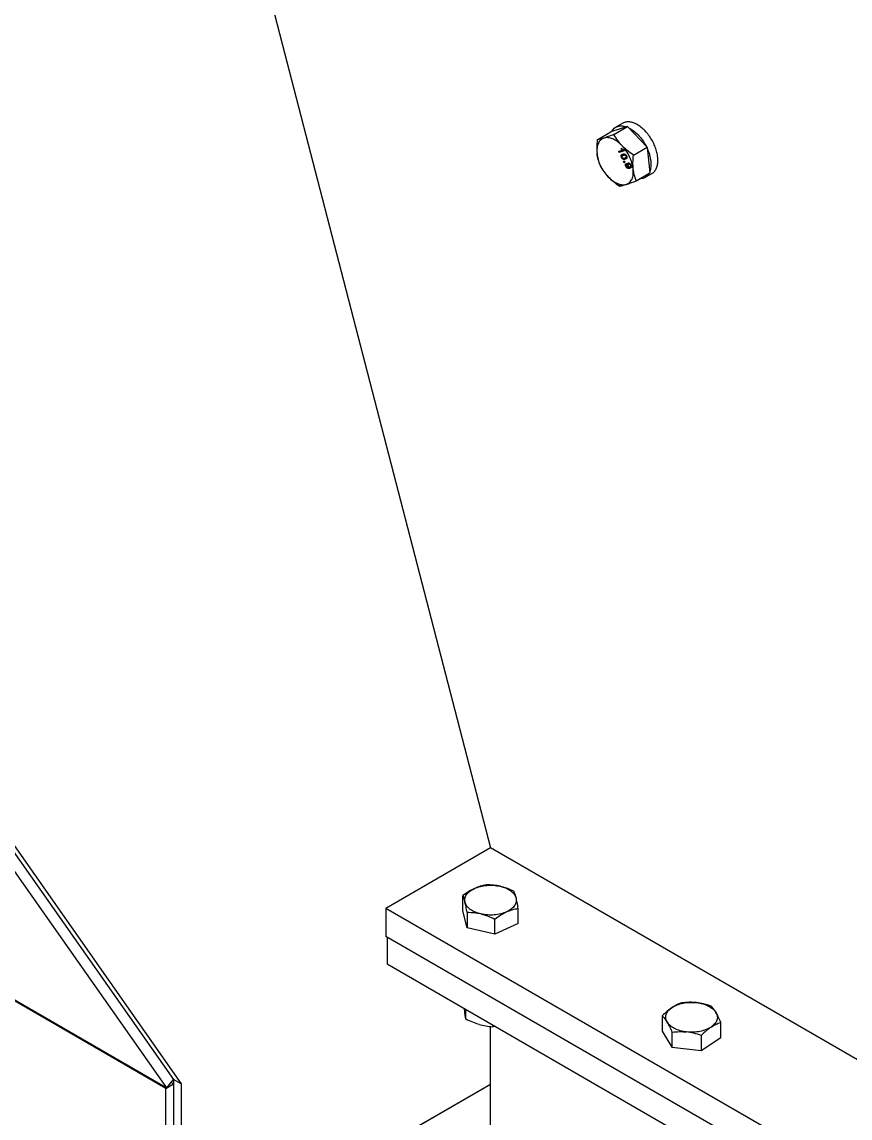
# Model space of a CAD drawing. Header units: millimetres. Extents: x 1293 to 41893, y 1011 to 26911.
# Drawn here: x 5289.2 to 5609.7, y 22224.3 to 22648.5 of the extents above; entities that cross this region are included whole.
import ezdxf

# ---------------------------------------------------------------- set-up
doc = ezdxf.new("R2010")
doc.units = ezdxf.units.MM
doc.header["$LTSCALE"] = 50
doc.layers.add('MAQUINAS', color=11, linetype='Continuous')

msp = doc.modelspace()

# ---------------------------------------------------------------- linework, layer by layer
at = {"color": 7, "linetype": 'Continuous', "lineweight": 25}
for p, q in [((5251.215983, 22376.7644154), (5347.8539098, 22239.2659794)), ((5254.2094017, 22375.0363515), (5350.8473285, 22237.5379156)), ((5345.2615331, 22236.0410875), (5249.2251695, 22372.6836071)), ((5231.4287782, 22301.7553381), (5345.2615331, 22236.0410875)), ((5344.8604911, 22235.8095709), (5231.4287782, 22301.2923048)), ((5345.2615331, 22236.0410875), (5347.8539098, 22239.2659794)), ((5350.8473285, 22237.5379156), (5347.8539098, 22239.2659794)), ((5347.8539098, 22239.2659794), (5347.8539098, 22170.0824196)), ((5344.8604911, 22235.8095709), (5347.8539098, 22237.5376347)), ((5344.8604911, 22168.3543558), (5344.8604911, 22235.8095709)), ((5347.8539098, 22237.5376347), (5346.9049363, 22238.0854654)), ((5350.8473285, 22237.5379156), (5350.8473285, 22168.3543558)), ((5350.8473285, 22168.3543558), (5470.5840889, 22237.4769162)), ((5470.5840889, 22237.3672085), (5351.3712113, 22168.5470791))]:
    msp.add_line(p, q, dxfattribs=at)
at = {"layer": 'MAQUINAS', "linetype": 'Continuous', "lineweight": 25}
for p, q in [((5362.1610324, 22746.9283034), (5470.584074, 22328.8695744)), ((5521.760441, 22609.307014), (5519.054579, 22607.7449532)), ((5511.8732472, 22602.9113596), (5517.1342415, 22605.9484669)), ((5523.6043368, 22607.9645597), (5517.1342415, 22605.9484669)), ((5518.3433426, 22604.9274524), (5523.6043368, 22607.9645597)), ((5523.6043368, 22607.9645597), (5531.1525503, 22600.0122226)), ((5521.0427967, 22599.5036791), (5521.2695776, 22599.5743445)), ((5521.0427967, 22599.5036791), (5521.1606478, 22599.5717132)), ((5521.666545, 22598.8837351), (5521.0427967, 22599.5036791)), ((5521.7843961, 22598.9517691), (5521.1606478, 22599.5717132)), ((5521.2695776, 22599.5743445), (5521.3874287, 22599.6423785)), ((5525.8915561, 22596.9751153), (5531.1525503, 22600.0122226)), ((5531.1525503, 22600.0122226), (5532.2306685, 22590.0437927)), ((5520.1713288, 22598.4178232), (5521.666545, 22598.8837351)), ((5520.1713288, 22598.4178232), (5520.2891799, 22598.4858572)), ((5520.3606892, 22598.0244365), (5520.1713288, 22598.4178232)), ((5520.4785404, 22598.0924705), (5520.2891799, 22598.4858572)), ((5522.2794859, 22598.6223369), (5520.3606892, 22598.0244365)), ((5520.3606892, 22598.0244365), (5520.4785404, 22598.0924705)), ((5522.2452772, 22598.6429887), (5520.4785404, 22598.0924705)), ((5521.1378741, 22596.7928013), (5521.2557252, 22596.8608353)), ((5521.4007425, 22596.1178718), (5521.2828914, 22596.0498378)), ((5521.6221421, 22596.1868603), (5521.504291, 22596.1188263)), ((5521.666545, 22598.8837351), (5521.7843961, 22598.9517691)), ((5521.8025167, 22596.8952577), (5521.6846655, 22596.8272237)), ((5521.7804199, 22597.3358478), (5521.898271, 22597.4038818)), ((5521.8144064, 22596.8736796), (5522.0884002, 22597.0107346)), ((5522.0884002, 22597.0107346), (5521.9705491, 22596.9427006)), ((5522.2754363, 22598.9436135), (5522.1575851, 22598.8755795)), ((5522.1575851, 22598.8755795), (5522.2794859, 22598.6223369)), ((5522.2794859, 22598.6223369), (5522.397337, 22598.6903709)), ((5522.6748998, 22596.9578944), (5522.7927509, 22597.0259284)), ((5522.8251646, 22595.878923), (5522.9430157, 22595.946957)), ((5523.1206684, 22596.6587517), (5523.0028173, 22596.5907177)), ((5523.226288, 22596.6554035), (5523.3441391, 22596.7234375)), ((5522.064933, 22594.4839565), (5522.3109326, 22594.5606104)), ((5522.064933, 22594.4839565), (5522.1827841, 22594.5519905)), ((5522.2542934, 22594.0905698), (5522.064933, 22594.4839565)), ((5522.500293, 22594.1672237), (5522.2542934, 22594.0905698)), ((5522.2542934, 22594.0905698), (5522.3721445, 22594.1586038)), ((5522.3109326, 22594.5606104), (5522.4287837, 22594.6286444)), ((5522.3109326, 22594.5606104), (5522.500293, 22594.1672237)), ((5522.4871868, 22594.1944512), (5522.3721445, 22594.1586038)), ((5522.6181441, 22594.2352577), (5522.500293, 22594.1672237)), ((5522.9406826, 22592.6058604), (5523.0585338, 22592.6738944)), ((5523.0246693, 22593.6067935), (5523.1425204, 22593.6748275)), ((5523.0246693, 22593.6067935), (5523.2386296, 22593.2210722)), ((5523.1718461, 22592.6545649), (5523.2896973, 22592.7225989)), ((5523.2386296, 22593.2210722), (5523.3564808, 22593.2891062)), ((5523.6217887, 22592.8364726), (5523.7396398, 22592.9045066)), ((5523.8202224, 22593.8999284), (5523.9380736, 22593.9679624)), ((5523.8573794, 22593.4044467), (5523.8526623, 22593.4017236)), ((5523.900884, 22592.7856011), (5524.0187352, 22592.8536351)), ((5524.1143653, 22593.5705035), (5523.9965141, 22593.5024695)), ((5524.1645806, 22592.1955436), (5524.2824317, 22592.2635776)), ((5524.1645806, 22592.1955436), (5524.2105866, 22592.2119997)), ((5524.2105866, 22592.2119997), (5524.3284377, 22592.2800338)), ((5524.2824317, 22592.2635776), (5524.3284377, 22592.2800338)), ((5524.7008965, 22592.3960925), (5524.5830453, 22592.3280585)), ((5524.8352678, 22593.0967583), (5524.7174167, 22593.0287243)), ((5524.7373111, 22592.4249094), (5524.8551622, 22592.4929434)), ((5524.9098205, 22593.1579501), (5525.0276716, 22593.2259841)), ((5526.9696743, 22587.0066854), (5532.2306685, 22590.0437927)), ((5530.3103309, 22588.2473065), (5533.0161929, 22589.8093673)), ((5470.5840768, 22328.8695788), (5430.043288, 22305.4658796)), ((5663.2521446, 22217.6446707), (5470.584074, 22328.8695804)), ((5459.8621834, 22304.566088), (5459.8621834, 22310.4126585)), ((5632.7472273, 22188.4473862), (5430.043288, 22305.4658796)), ((5430.043288, 22305.4658796), (5430.043288, 22294.5786687)), ((5461.5108744, 22297.9684408), (5459.8621834, 22304.566088)), ((5461.5108744, 22303.8150113), (5461.5108744, 22297.9684408)), ((5481.305961, 22299.6169531), (5481.305961, 22305.4635236)), ((5472.2327632, 22295.4938733), (5472.2327632, 22301.3404438)), ((5481.305961, 22299.6169531), (5472.2327632, 22295.4938733)), ((5632.7472273, 22177.5601754), (5430.043288, 22294.5786687)), ((5430.5146925, 22294.3065327), (5430.5146925, 22283.963594)), ((5472.2327632, 22295.4938733), (5461.5108744, 22297.9684408)), ((5430.5146925, 22283.963594), (5604.3227431, 22183.6263421)), ((5460.6101328, 22265.3116801), (5460.4527887, 22266.6806989)), ((5461.0266798, 22262.5764305), (5461.0266798, 22266.3493986)), ((5471.4171662, 22260.3510985), (5471.4171662, 22259.6686461)), ((5537.0282262, 22263.8638668), (5537.0282262, 22258.0172963)), ((5559.70341, 22255.4897668), (5559.70341, 22261.3363373)), ((5470.5840889, 22018.5840633), (5470.5840889, 22259.7642515)), ((5472.2818936, 22259.851902), (5471.4171662, 22259.6686461)), ((5537.0282262, 22258.0172963), (5540.8011696, 22251.7172322)), ((5540.8011696, 22257.5638027), (5540.8011696, 22251.7172322)), ((5552.1387616, 22256.3000379), (5552.1387616, 22250.4534674)), ((5540.8011696, 22251.7172322), (5552.1387616, 22250.4534674)), ((5552.1387616, 22250.4534674), (5559.70341, 22255.4897668))]:
    msp.add_line(p, q, dxfattribs=at)
for points in [[(5517.4732866, 22606.054114), (5517.7811085, 22606.5173518), (5518.3967525, 22607.4438274), (5519.7868845, 22608.1664295), (5521.4193173, 22608.3856638), (5522.6499669, 22608.0344964), (5523.2652917, 22607.8589127)], [(5521.4858871, 22600.5866907), (5520.8972679, 22601.148537), (5519.7200295, 22602.2722297), (5517.8468212, 22603.3142522), (5516.0300101, 22603.8348188), (5514.9944918, 22603.6481482), (5514.4767326, 22603.5548129)], [(5523.9998773, 22607.5478424), (5524.634467, 22607.1941327), (5525.9036464, 22606.4867134), (5527.7424816, 22604.7975232), (5529.4298641, 22602.7717056), (5530.3146279, 22601.2098619), (5530.7570098, 22600.42894)], [(5514.4767326, 22603.5548129), (5514.0158993, 22603.3432171), (5513.0942326, 22602.9200255), (5512.187145, 22601.5506874), (5511.6749101, 22599.7653567), (5511.7454661, 22598.2968199), (5511.780744, 22597.5625515)], [(5525.7990529, 22591.6263072), (5525.6712671, 22592.3997493), (5525.4156954, 22593.9466336), (5524.4495747, 22596.3579941), (5523.1449984, 22598.6638914), (5522.0389242, 22599.9457576), (5521.4858871, 22600.5866907)], [(5531.2090457, 22599.4898582), (5531.5358135, 22598.6729107), (5532.1893489, 22597.0390158), (5532.6380521, 22594.6272236), (5532.6930017, 22592.3821717), (5532.347116, 22591.1714953), (5532.1741731, 22590.5661571)], [(5516.0939099, 22588.602168), (5515.5408727, 22589.2431011), (5514.4347985, 22590.5249673), (5513.1302223, 22592.8308646), (5512.1641016, 22595.2422251), (5511.9085299, 22596.7891094), (5511.780744, 22597.5625515)], [(5523.1030643, 22585.6340459), (5523.5638977, 22585.8456417), (5524.4855644, 22586.2688333), (5525.3926519, 22587.6381713), (5525.9048868, 22589.423502), (5525.8343309, 22590.8920388), (5525.7990529, 22591.6263072)], [(5516.0939099, 22588.602168), (5516.6825291, 22588.0403217), (5517.8597675, 22586.916629), (5519.7329757, 22585.8746065), (5521.5497868, 22585.35404), (5522.5853051, 22585.5407106), (5523.1030643, 22585.6340459)], [(5460.6865289, 22307.8431397), (5460.6271624, 22308.3475213), (5460.5084296, 22309.3562845), (5461.2051658, 22310.8320086), (5462.4627719, 22312.1782862), (5463.7534455, 22312.8617642), (5464.3987823, 22313.2035033)], [(5464.3987823, 22313.2035033), (5465.1257534, 22313.4853741), (5466.5796958, 22314.0491157), (5469.1418898, 22314.4386473), (5471.7903281, 22314.4830512), (5473.4609931, 22314.1795234), (5474.2963256, 22314.0277594)], [(5474.2963256, 22314.0277594), (5475.0826632, 22313.8052486), (5476.6553384, 22313.360227), (5478.5207962, 22312.2740347), (5479.9116284, 22310.9721609), (5480.2916198, 22309.985155), (5480.4816155, 22309.4916521)], [(5466.8718188, 22303.3070324), (5466.0854812, 22303.5295432), (5464.512806, 22303.9745648), (5462.6473481, 22305.0607572), (5461.2565159, 22306.3626309), (5460.8765246, 22307.3496368), (5460.6865289, 22307.8431397)], [(5480.4816155, 22309.4916521), (5480.5409819, 22308.9872705), (5480.6597148, 22307.9785073), (5479.9629786, 22306.5027832), (5478.7053725, 22305.1565056), (5477.4146989, 22304.4730276), (5476.7693621, 22304.1312886)], [(5476.7693621, 22304.1312886), (5476.0423909, 22303.8494178), (5474.5884485, 22303.2856762), (5472.0262545, 22302.8961445), (5469.3778162, 22302.8517406), (5467.7071513, 22303.1552684), (5466.8718188, 22303.3070324)], [(5540.8105504, 22267.1113213), (5541.4324792, 22267.4672306), (5542.6763369, 22268.1790493), (5545.065459, 22268.8403493), (5547.6519465, 22269.1720882), (5549.3917626, 22269.0557552), (5550.2616706, 22268.9975886)], [(5550.2616706, 22268.9975886), (5551.1065569, 22268.8646126), (5552.7963294, 22268.5986605), (5554.9829479, 22267.7348789), (5556.773854, 22266.6076447), (5557.4692435, 22265.6796644), (5557.8169383, 22265.2156742)], [(5538.9146979, 22261.4431396), (5538.6917404, 22261.9320249), (5538.2458255, 22262.9097957), (5538.4483292, 22264.4348773), (5539.2439106, 22265.8938504), (5540.2883371, 22266.7054977), (5540.8105504, 22267.1113213)], [(5557.8169383, 22265.2156742), (5558.0398958, 22264.7267888), (5558.4858107, 22263.749018), (5558.283307, 22262.2239365), (5557.4877256, 22260.7649633), (5556.4432991, 22259.9533161), (5555.9210858, 22259.5474925)], [(5546.4699656, 22257.6612251), (5545.6250793, 22257.7942012), (5543.9353068, 22258.0601533), (5541.7486883, 22258.9239349), (5539.9577822, 22260.0511691), (5539.2623927, 22260.9791494), (5538.9146979, 22261.4431396)], [(5555.9210858, 22259.5474925), (5555.299157, 22259.1915831), (5554.0552993, 22258.4797644), (5551.6661772, 22257.8184645), (5549.0796897, 22257.4867255), (5547.3398736, 22257.6030586), (5546.4699656, 22257.6612251)]]:
    msp.add_open_spline(points, degree=3, dxfattribs=at)
for points, knots in [([(5533.0021338, 22589.8359247), (5533.0691906, 22589.8636642), (5533.5259416, 22590.0526088), (5534.1697214, 22590.7573272), (5534.8742015, 22591.9338514), (5535.2802398, 22593.4292752), (5535.3960712, 22595.1448758), (5535.211088, 22597.0279565), (5534.73389, 22599.0050185), (5533.9818745, 22601.0029419), (5532.9832843, 22602.9467893), (5531.775446, 22604.7639013), (5530.4034969, 22606.3863735), (5528.9189105, 22607.7532646), (5527.3765939, 22608.8144429), (5525.8365311, 22609.5265226), (5524.3477297, 22609.8766738), (5522.9979307, 22609.8002922), (5522.1245868, 22609.5902579), (5521.7809779, 22609.3115899), (5521.7655671, 22609.2990917)], [0, 0, 0, 0, 0.01060948595, 0.07226544854, 0.13392141113, 0.19557737372, 0.25723333631, 0.3188892989, 0.38054526149, 0.44220122407, 0.50385718666, 0.56551314925, 0.62716911184, 0.68882507443, 0.75048103702, 0.81213699961, 0.8737929622, 0.93544892479, 0.99710488738, 1, 1, 1, 1]), ([(5518.3433426, 22604.9274524), (5517.5894016, 22604.6424426), (5516.1742699, 22604.1074852), (5515.0173018, 22603.7308076), (5514.4767326, 22603.5548129)], [0, 0, 0, 0, 0.5327709195, 1, 1, 1, 1]), ([(5521.4858871, 22600.5866907), (5520.9168317, 22601.2325711), (5519.6988952, 22602.6149345), (5518.8145148, 22604.1236517), (5518.3433426, 22604.9274524)], [0, 0, 0, 0, 0.4672290805, 1, 1, 1, 1]), ([(5511.8732472, 22602.9113596), (5511.7789732, 22601.931365), (5511.6020229, 22600.0919352), (5511.7238315, 22598.3680165), (5511.780744, 22597.5625515)], [0, 0, 0, 0, 0.5327709195, 1, 1, 1, 1]), ([(5514.4767326, 22603.5548129), (5513.9930161, 22603.4116384), (5512.9577285, 22603.1052054), (5512.2501986, 22602.9787379), (5511.8732472, 22602.9113596)], [0, 0, 0, 0, 0.4672290805, 1, 1, 1, 1]), ([(5521.2695776, 22599.5743445), (5521.4116209, 22599.4216752), (5521.6952166, 22599.1168645), (5522.0036403, 22598.955915), (5522.1575851, 22598.8755795)], [0, 0, 0, 0, 0.5008657323, 1, 1, 1, 1]), ([(5525.8915561, 22596.9751153), (5525.0433943, 22597.5612845), (5523.451412, 22598.6615118), (5522.111795, 22599.9736306), (5521.4858871, 22600.5866907)], [0, 0, 0, 0, 0.5327709195, 1, 1, 1, 1]), ([(5511.780744, 22597.5625515), (5511.8945092, 22596.7899069), (5512.1379982, 22595.1362328), (5512.6686497, 22593.7052929), (5512.9513654, 22592.9429297)], [0, 0, 0, 0, 0.4672290805, 1, 1, 1, 1]), ([(5521.2828914, 22596.0498378), (5521.2270427, 22596.1816661), (5521.1431629, 22596.379661), (5521.1209484, 22596.598753), (5521.1236693, 22596.7144534), (5521.1331392, 22596.7666857), (5521.1378741, 22596.7928013)], [0, 0, 0, 0, 0.4987953461, 0.7491482596, 0.8745764119, 1, 1, 1, 1]), ([(5521.1378741, 22596.7928013), (5521.1694149, 22596.867619), (5521.2325427, 22597.0173636), (5521.4484229, 22597.2088894), (5521.6476268, 22597.2850666), (5521.7804199, 22597.3358478)], [0, 0, 0, 0, 0.249753552, 0.499871473, 1, 1, 1, 1]), ([(5521.4007425, 22596.1178718), (5521.3453739, 22596.2493699), (5521.262215, 22596.4468689), (5521.2334547, 22596.6995796), (5521.2483015, 22596.8070823), (5521.2557252, 22596.8608353)], [0, 0, 0, 0, 0.4990363131, 0.7495101716, 1, 1, 1, 1]), ([(5521.2557252, 22596.8608353), (5521.2869219, 22596.936277), (5521.3493608, 22597.0872704), (5521.4607203, 22597.1767592), (5521.5164407, 22597.2215362)], [0, 0, 0, 0, 0.4996355373, 1, 1, 1, 1]), ([(5522.727222, 22595.3689144), (5522.6165827, 22595.3397178), (5522.3955709, 22595.281395), (5522.079227, 22595.2979885), (5521.8061452, 22595.4117262), (5521.6003757, 22595.5684162), (5521.4176408, 22595.7923195), (5521.3278362, 22595.9639441), (5521.2828914, 22596.0498378)], [0, 0, 0, 0, 0.2504758129, 0.50034735438, 0.62576834083, 0.75017618309, 0.87496969665, 1, 1, 1, 1]), ([(5522.8450731, 22595.4369484), (5522.7344336, 22595.4077418), (5522.5134215, 22595.3493991), (5522.1968623, 22595.3661285), (5521.9237428, 22595.4797263), (5521.7180312, 22595.6367407), (5521.5354903, 22595.8603427), (5521.4456868, 22596.0319745), (5521.4007425, 22596.1178718)], [0, 0, 0, 0, 0.2504715078, 0.5003387545, 0.6261880614, 0.750180477, 0.8749718456, 1, 1, 1, 1]), ([(5521.504291, 22596.1188263), (5521.4781487, 22596.1827019), (5521.4258498, 22596.3104885), (5521.4207348, 22596.4885689), (5521.4545599, 22596.6365767), (5521.6215393, 22596.8257278), (5521.8154493, 22596.890718), (5521.9705491, 22596.9427006)], [0, 0, 0, 0, 0.1246963828, 0.2494616582, 0.3744323466, 0.4996371137, 1, 1, 1, 1]), ([(5522.5386303, 22595.7625406), (5522.38049, 22595.7167364), (5522.1827827, 22595.6594719), (5521.900972, 22595.7100226), (5521.7520315, 22595.7998459), (5521.6071607, 22595.9352405), (5521.538571, 22596.0576486), (5521.504291, 22596.1188263)], [0, 0, 0, 0, 0.5004095025, 0.6256126137, 0.7505796735, 0.875343692, 1, 1, 1, 1]), ([(5521.7804199, 22597.3358478), (5521.8911987, 22597.3649629), (5522.1124831, 22597.4231214), (5522.4316412, 22597.4074661), (5522.7056587, 22597.2916667), (5522.9108424, 22597.1329617), (5523.0911976, 22596.9130422), (5523.1812281, 22596.7413398), (5523.226288, 22596.6554035)], [0, 0, 0, 0, 0.2504817087, 0.50034559577, 0.63170490567, 0.75022113881, 0.87498669951, 1, 1, 1, 1]), ([(5521.9705491, 22596.9427006), (5522.078552, 22596.9711594), (5522.240547, 22597.0138451), (5522.4779092, 22597.024512), (5522.609294, 22596.9800808), (5522.6748998, 22596.9578944)], [0, 0, 0, 0, 0.5003723119, 0.7505151407, 1, 1, 1, 1]), ([(5522.0884002, 22597.0107346), (5522.1964031, 22597.0391934), (5522.3583981, 22597.0818791), (5522.5957604, 22597.092546), (5522.7271451, 22597.0481148), (5522.7927509, 22597.0259284)], [0, 0, 0, 0, 0.50037231189, 0.75051514073, 1, 1, 1, 1]), ([(5523.0028173, 22596.5907177), (5523.0293404, 22596.5267736), (5523.0823856, 22596.3988884), (5523.0903562, 22596.2185038), (5523.0538792, 22596.0722775), (5522.8896172, 22595.8790965), (5522.6946121, 22595.8143391), (5522.5386303, 22595.7625406)], [0, 0, 0, 0, 0.1247447425, 0.2494837578, 0.3744708184, 0.4996480989, 1, 1, 1, 1]), ([(5522.6748998, 22596.9578944), (5522.7063638, 22596.9384161), (5522.7692715, 22596.8994721), (5522.8597913, 22596.8134118), (5522.9411401, 22596.708963), (5522.9822557, 22596.6301375), (5523.0028173, 22596.5907177)], [0, 0, 0, 0, 0.2501584562, 0.5001555724, 0.7500324303, 1, 1, 1, 1]), ([(5523.226288, 22596.6554035), (5523.2646187, 22596.567412), (5523.3412486, 22596.3915012), (5523.39344, 22596.1273135), (5523.3766721, 22595.8963597), (5523.2016417, 22595.5632248), (5522.9379449, 22595.4552212), (5522.727222, 22595.3689144)], [0, 0, 0, 0, 0.12537334802, 0.25064373861, 0.37569751501, 0.50111317472, 1, 1, 1, 1]), ([(5522.7927509, 22597.0259284), (5522.8241973, 22597.0064442), (5522.8870698, 22596.9674884), (5522.9778536, 22596.8815166), (5523.0448294, 22596.7941688), (5523.090964, 22596.7181498), (5523.1107667, 22596.6785515), (5523.1206684, 22596.6587517)], [0, 0, 0, 0, 0.2500549443, 0.4999486155, 0.749722078, 0.8748570557, 1, 1, 1, 1]), ([(5523.1206684, 22596.6587517), (5523.1471764, 22596.5948327), (5523.2001913, 22596.4669976), (5523.2083893, 22596.2862365), (5523.1710463, 22596.1414448), (5523.0802858, 22596.0241423), (5522.9864717, 22595.9893901), (5522.9309425, 22595.96882)], [0, 0, 0, 0, 0.1831229089, 0.3662374103, 0.5497160376, 0.733473904, 1, 1, 1, 1]), ([(5525.7990529, 22591.6263072), (5525.7421404, 22592.4317722), (5525.6203318, 22594.1556909), (5525.7972821, 22595.9951206), (5525.8915561, 22596.9751153)], [0, 0, 0, 0, 0.4672290805, 1, 1, 1, 1]), ([(5512.9513654, 22592.9429297), (5513.4225376, 22592.1391291), (5514.306918, 22590.6304118), (5515.5248545, 22589.2480484), (5516.0939099, 22588.602168)], [0, 0, 0, 0, 0.5327709195, 1, 1, 1, 1]), ([(5522.9406826, 22592.6058604), (5522.8940258, 22592.7147402), (5522.823867, 22592.8784648), (5522.7880282, 22593.0914576), (5522.787784, 22593.2864194), (5522.8551747, 22593.4866194), (5522.9681116, 22593.5666933), (5523.0246693, 22593.6067935)], [0, 0, 0, 0, 0.24985949056, 0.37571839088, 0.50048100198, 0.74984623285, 1, 1, 1, 1]), ([(5523.0585338, 22592.6738944), (5523.0118792, 22592.7827733), (5522.9416794, 22592.9466003), (5522.9058608, 22593.1595968), (5522.9056663, 22593.3545251), (5522.973024, 22593.5546548), (5523.0859622, 22593.6347278), (5523.1425204, 22593.6748275)], [0, 0, 0, 0, 0.2498591948, 0.3759561592, 0.5004815934, 0.749846529, 1, 1, 1, 1]), ([(5524.4833563, 22591.8446035), (5524.3657225, 22591.8134343), (5524.1308549, 22591.7512016), (5523.7885272, 22591.7795527), (5523.4956036, 22591.9214782), (5523.2798727, 22592.0987966), (5523.0855428, 22592.332175), (5522.9889829, 22592.5146064), (5522.9406826, 22592.6058604)], [0, 0, 0, 0, 0.2504849429, 0.5001185141, 0.6278991852, 0.7500923696, 0.8749936752, 1, 1, 1, 1]), ([(5524.6012074, 22591.9126375), (5524.4835734, 22591.8814686), (5524.2487054, 22591.8192366), (5523.9063036, 22591.8475902), (5523.6133668, 22591.9895681), (5523.3976512, 22592.1669186), (5523.2033937, 22592.4002091), (5523.1068339, 22592.5826404), (5523.0585338, 22592.6738944)], [0, 0, 0, 0, 0.25048492591, 0.50011848011, 0.62803988225, 0.75009238661, 0.87499368372, 1, 1, 1, 1]), ([(5523.2386296, 22593.2210722), (5523.2039081, 22593.1934609), (5523.1412009, 22593.1435948), (5523.0943815, 22593.037828), (5523.0885229, 22592.9341765), (5523.1020475, 22592.8429225), (5523.1292922, 22592.7479801), (5523.1576621, 22592.685702), (5523.1718461, 22592.6545649)], [0, 0, 0, 0, 0.2764767992, 0.4993179598, 0.6237184282, 0.7494961879, 0.8747561628, 1, 1, 1, 1]), ([(5523.1718461, 22592.6545649), (5523.2031074, 22592.5963057), (5523.2656038, 22592.4798359), (5523.3934558, 22592.3336949), (5523.5337427, 22592.2276474), (5523.8089284, 22592.1398919), (5524.0065744, 22592.1708191), (5524.1645806, 22592.1955436)], [0, 0, 0, 0, 0.1252073258, 0.2503100191, 0.3753386279, 0.5006201474, 1, 1, 1, 1]), ([(5523.6217887, 22592.8364726), (5523.5943119, 22592.8986005), (5523.539377, 22593.0228143), (5523.4933532, 22593.2097391), (5523.4783188, 22593.3862031), (5523.4952589, 22593.543843), (5523.5406904, 22593.6786192), (5523.6367525, 22593.8196902), (5523.7469819, 22593.8678976), (5523.8202224, 22593.8999284)], [0, 0, 0, 0, 0.1250740585, 0.2500636243, 0.3732612247, 0.5001992382, 0.6242961008, 0.7503685137, 1, 1, 1, 1]), ([(5523.7396398, 22592.9045066), (5523.7253791, 22592.9353869), (5523.6968565, 22592.9971497), (5523.6504649, 22593.1223586), (5523.6108453, 22593.2778304), (5523.5963285, 22593.4542494), (5523.6128452, 22593.6124624), (5523.6596039, 22593.7451742), (5523.7186442, 22593.8446244), (5523.7769953, 22593.8737009), (5523.7995358, 22593.8849329)], [0, 0, 0, 0, 0.0754695938, 0.1509450716, 0.3015784561, 0.4503125771, 0.603033998, 0.7528546861, 0.9045299868, 1, 1, 1, 1]), ([(5524.2105866, 22592.2119997), (5524.1550792, 22592.241544), (5524.0437156, 22592.3008182), (5523.8822897, 22592.4496598), (5523.7330707, 22592.6275285), (5523.6588273, 22592.7669285), (5523.6217887, 22592.8364726)], [0, 0, 0, 0, 0.24894317679, 0.4994502947, 0.75028493849, 1, 1, 1, 1]), ([(5524.3284377, 22592.2800338), (5524.2727952, 22592.3096589), (5524.1608636, 22592.3692533), (5523.9992665, 22592.5186675), (5523.8503262, 22592.6965507), (5523.7764975, 22592.8352589), (5523.7396398, 22592.9045066)], [0, 0, 0, 0, 0.2495404591, 0.5019797072, 0.7513717736, 1, 1, 1, 1]), ([(5523.900884, 22592.7856011), (5523.8658511, 22592.8676199), (5523.8133621, 22592.9905067), (5523.7902249, 22593.1494801), (5523.7945329, 22593.2570626), (5523.8194034, 22593.349532), (5523.8772488, 22593.4480299), (5523.9489131, 22593.4807416), (5523.9965141, 22593.5024695)], [0, 0, 0, 0, 0.24952054609, 0.37385078374, 0.49988878406, 0.62409559321, 0.75031544223, 1, 1, 1, 1]), ([(5523.8202224, 22593.8999284), (5523.9059221, 22593.9163792), (5524.0350376, 22593.9411641), (5524.2358287, 22593.8802309), (5524.3906251, 22593.7959121), (5524.5415635, 22593.6768457), (5524.7334715, 22593.4770519), (5524.8391672, 22593.2857966), (5524.9098205, 22593.1579501)], [0, 0, 0, 0, 0.2498688585, 0.3764535287, 0.5003476657, 0.6272386366, 0.7508240847, 1, 1, 1, 1]), ([(5524.5830453, 22592.3280585), (5524.5294815, 22592.3172212), (5524.4484377, 22592.3008239), (5524.3233926, 22592.3334867), (5524.2260116, 22592.3843386), (5524.1313784, 22592.4583683), (5524.011111, 22592.5848792), (5523.9450625, 22592.7051528), (5523.900884, 22592.7856011)], [0, 0, 0, 0, 0.24997649069, 0.37822216715, 0.50034233219, 0.62745243069, 0.75081109269, 1, 1, 1, 1]), ([(5523.9965141, 22593.5024695), (5524.0529059, 22593.5134824), (5524.1655408, 22593.5354791), (5524.339002, 22593.465917), (5524.4725819, 22593.3674729), (5524.6005343, 22593.2380095), (5524.6703938, 22593.1129217), (5524.7174167, 22593.0287243)], [0, 0, 0, 0, 0.25025039885, 0.49984175184, 0.62957629767, 0.75066535386, 1, 1, 1, 1]), ([(5524.1143653, 22593.5705035), (5524.1707569, 22593.5815168), (5524.2833916, 22593.6035145), (5524.4567751, 22593.5339786), (5524.5903552, 22593.4355787), (5524.7183295, 22593.306138), (5524.7882443, 22593.1809546), (5524.8352678, 22593.0967583)], [0, 0, 0, 0, 0.25025022803, 0.49984141065, 0.62928839712, 0.75066552405, 1, 1, 1, 1]), ([(5524.9098205, 22593.1579501), (5524.9468855, 22593.072099), (5525.0210043, 22592.9004226), (5525.0701166, 22592.6443518), (5525.0710017, 22592.4110606), (5524.9976915, 22592.1541575), (5524.794583, 22591.9543256), (5524.5872765, 22591.8812403), (5524.4833563, 22591.8446035)], [0, 0, 0, 0, 0.1250635897, 0.2500895576, 0.3751100052, 0.5001693996, 0.7494409524, 1, 1, 1, 1]), ([(5524.7174167, 22593.0287243), (5524.7520492, 22592.9449247), (5524.8038052, 22592.819692), (5524.817724, 22592.6615972), (5524.8054229, 22592.5576136), (5524.7729759, 22592.4698097), (5524.706111, 22592.379617), (5524.6321713, 22592.3486399), (5524.5830453, 22592.3280585)], [0, 0, 0, 0, 0.2490168506, 0.3721383925, 0.4993654558, 0.6235619335, 0.7498926933, 1, 1, 1, 1]), ([(5524.8352678, 22593.0967583), (5524.8699024, 22593.0129578), (5524.9216205, 22592.8878228), (5524.9355689, 22592.7297268), (5524.9233121, 22592.6258065), (5524.8908652, 22592.5379154), (5524.8240278, 22592.4476785), (5524.7500223, 22592.4166738), (5524.7008965, 22592.3960925)], [0, 0, 0, 0, 0.249017166, 0.3718446562, 0.4993648037, 0.6232259432, 0.7498923764, 1, 1, 1, 1]), ([(5526.9696743, 22587.0066854), (5526.6869586, 22587.7690486), (5526.1563071, 22589.1999885), (5525.9128181, 22590.8536626), (5525.7990529, 22591.6263072)], [0, 0, 0, 0, 0.53277091955, 1, 1, 1, 1]), ([(5516.0939099, 22588.602168), (5516.7198179, 22587.989108), (5518.0594348, 22586.6769892), (5519.6514171, 22585.5767618), (5520.4995789, 22584.9905926)], [0, 0, 0, 0, 0.4672290805, 1, 1, 1, 1]), ([(5523.1030643, 22585.6340459), (5523.6436334, 22585.8100406), (5524.8006015, 22586.1867182), (5526.2157333, 22586.7216757), (5526.9696743, 22587.0066854)], [0, 0, 0, 0, 0.4672290805, 1, 1, 1, 1]), ([(5531.8916234, 22589.9381457), (5531.582405, 22589.4790919), (5530.9639682, 22588.5609842), (5529.7036004, 22587.8380403), (5528.722314, 22587.7930206), (5528.2980796, 22587.7735575)], [0, 0, 0, 0, 0.36211278763, 0.72422557526, 1, 1, 1, 1]), ([(5520.4995789, 22584.9905926), (5520.8765303, 22585.0579709), (5521.5840601, 22585.1844384), (5522.6193478, 22585.4908715), (5523.1030643, 22585.6340459)], [0, 0, 0, 0, 0.5327709195, 1, 1, 1, 1]), ([(5464.3987823, 22313.2035033), (5463.6666147, 22312.8366799), (5462.1294579, 22312.0665489), (5460.6414394, 22310.9810961), (5459.8621834, 22310.4126585)], [0, 0, 0, 0, 0.476312925, 1, 1, 1, 1]), ([(5468.9353812, 22314.5357383), (5468.1561251, 22314.3959504), (5466.6681066, 22314.1290202), (5465.1309499, 22313.5021091), (5464.3987823, 22313.2035033)], [0, 0, 0, 0, 0.523687075, 1, 1, 1, 1]), ([(5474.2963256, 22314.0277594), (5473.4311158, 22314.1933375), (5471.6146423, 22314.5409621), (5469.8562359, 22314.5375337), (5468.9353812, 22314.5357383)], [0, 0, 0, 0, 0.476312925, 1, 1, 1, 1]), ([(5479.65727, 22312.0611709), (5478.7364153, 22312.4880252), (5476.9780089, 22313.3031193), (5475.1615354, 22313.7939639), (5474.2963256, 22314.0277594)], [0, 0, 0, 0, 0.523687075, 1, 1, 1, 1]), ([(5480.4816155, 22309.4916521), (5480.3485733, 22309.9899448), (5480.0692565, 22311.0360904), (5479.7988686, 22311.7088535), (5479.65727, 22312.0611709)], [0, 0, 0, 0, 0.476312925, 1, 1, 1, 1]), ([(5459.8621834, 22310.4126585), (5460.003782, 22310.0603412), (5460.2741699, 22309.387578), (5460.5534867, 22308.3414324), (5460.6865289, 22307.8431397)], [0, 0, 0, 0, 0.523687075, 1, 1, 1, 1]), ([(5461.5108744, 22303.8150113), (5461.3692757, 22304.5959783), (5461.0988878, 22306.0872639), (5460.8195711, 22307.2766295), (5460.6865289, 22307.8431397)], [0, 0, 0, 0, 0.523687075, 1, 1, 1, 1]), ([(5481.305961, 22305.4635236), (5481.1643623, 22306.2444907), (5480.8939745, 22307.7357763), (5480.6146577, 22308.9251419), (5480.4816155, 22309.4916521)], [0, 0, 0, 0, 0.523687075, 1, 1, 1, 1]), ([(5466.8718188, 22303.3070324), (5466.006609, 22303.4726104), (5464.1901355, 22303.820235), (5462.4317291, 22303.8168066), (5461.5108744, 22303.8150113)], [0, 0, 0, 0, 0.476312925, 1, 1, 1, 1]), ([(5466.8718188, 22303.3070324), (5467.7370286, 22303.0732368), (5469.5535021, 22302.5823923), (5471.3119085, 22301.7672981), (5472.2327632, 22301.3404438)], [0, 0, 0, 0, 0.476312925, 1, 1, 1, 1]), ([(5472.2327632, 22301.3404438), (5473.0120193, 22301.9088814), (5474.5000378, 22302.9943342), (5476.0371945, 22303.7644652), (5476.7693621, 22304.1312886)], [0, 0, 0, 0, 0.523687075, 1, 1, 1, 1]), ([(5476.7693621, 22304.1312886), (5477.5015297, 22304.4298944), (5479.0386864, 22305.0568055), (5480.5267049, 22305.3237357), (5481.305961, 22305.4635236)], [0, 0, 0, 0, 0.476312925, 1, 1, 1, 1]), ([(5544.5928746, 22268.9001662), (5543.9431811, 22268.6819459), (5542.702567, 22268.2652463), (5541.4209846, 22267.48362), (5540.8105504, 22267.1113213)], [0, 0, 0, 0, 0.523687075, 1, 1, 1, 1]), ([(5550.2616706, 22268.9975886), (5549.3467762, 22269.0654602), (5547.425992, 22269.2079538), (5545.5666093, 22269.0059519), (5544.5928746, 22268.9001662)], [0, 0, 0, 0, 0.476312925, 1, 1, 1, 1]), ([(5555.9304666, 22267.6364014), (5554.9567319, 22267.9592653), (5553.0973492, 22268.575786), (5551.176565, 22268.8614996), (5550.2616706, 22268.9975886)], [0, 0, 0, 0, 0.523687075, 1, 1, 1, 1]), ([(5461.0266798, 22262.5764305), (5460.9549864, 22262.9754683), (5460.8176013, 22263.7401388), (5460.6772451, 22264.8033149), (5460.6101328, 22265.3116801)], [0, 0, 0, 0, 0.5218429017, 1, 1, 1, 1]), ([(5540.8105504, 22267.1113213), (5540.2001162, 22266.6708051), (5538.9185338, 22265.7459589), (5537.6779197, 22264.5107367), (5537.0282262, 22263.8638668)], [0, 0, 0, 0, 0.476312925, 1, 1, 1, 1]), ([(5557.8169383, 22265.2156742), (5557.5124782, 22265.6899532), (5556.8732763, 22266.6856831), (5556.2545077, 22267.3096422), (5555.9304666, 22267.6364014)], [0, 0, 0, 0, 0.476312925, 1, 1, 1, 1]), ([(5559.70341, 22261.3363373), (5559.3793689, 22262.0917463), (5558.7606003, 22263.5342278), (5558.1213984, 22264.6731777), (5557.8169383, 22265.2156742)], [0, 0, 0, 0, 0.523687075, 1, 1, 1, 1]), ([(5466.221923, 22260.5335017), (5465.3848875, 22260.7949763), (5463.6343426, 22261.3418146), (5461.9208525, 22262.1530783), (5461.0266798, 22262.5764305)], [0, 0, 0, 0, 0.4781570983, 1, 1, 1, 1]), ([(5466.221923, 22260.5335017), (5467.0589585, 22260.3264865), (5468.8095035, 22259.8935424), (5470.5229935, 22259.7457635), (5471.4171662, 22259.6686461)], [0, 0, 0, 0, 0.4781570983, 1, 1, 1, 1]), ([(5537.0282262, 22263.8638668), (5537.3522673, 22263.5371075), (5537.9710359, 22262.9131485), (5538.6102378, 22261.9174186), (5538.9146979, 22261.4431396)], [0, 0, 0, 0, 0.523687075, 1, 1, 1, 1]), ([(5538.9146979, 22261.4431396), (5539.219158, 22260.900643), (5539.8583599, 22259.7616932), (5540.4771285, 22258.3192116), (5540.8011696, 22257.5638027)], [0, 0, 0, 0, 0.476312925, 1, 1, 1, 1]), ([(5555.9210858, 22259.5474925), (5556.53152, 22259.9197912), (5557.8131024, 22260.7014175), (5559.0537165, 22261.1181171), (5559.70341, 22261.3363373)], [0, 0, 0, 0, 0.476312925, 1, 1, 1, 1]), ([(5540.8011696, 22257.5638027), (5541.7749043, 22257.6695884), (5543.634287, 22257.8715903), (5545.5550712, 22257.7290967), (5546.4699656, 22257.6612251)], [0, 0, 0, 0, 0.523687075, 1, 1, 1, 1]), ([(5552.1387616, 22256.3000379), (5551.1650269, 22256.6229018), (5549.3056442, 22257.2394225), (5547.38486, 22257.5251361), (5546.4699656, 22257.6612251)], [0, 0, 0, 0, 0.523687075, 1, 1, 1, 1]), ([(5555.9210858, 22259.5474925), (5555.3106516, 22259.1069763), (5554.0290692, 22258.18213), (5552.7884551, 22256.9469078), (5552.1387616, 22256.3000379)], [0, 0, 0, 0, 0.476312925, 1, 1, 1, 1])]:
    msp.add_open_spline(points, degree=3, knots=knots, dxfattribs=at)

doc.saveas('drawing.dxf')
